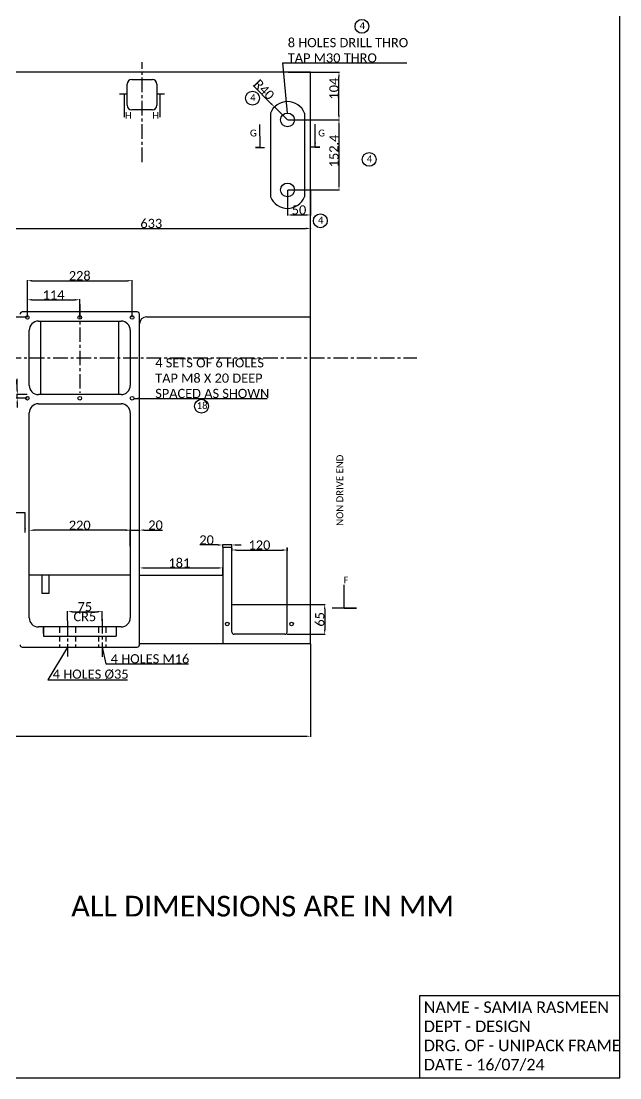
# Model space of a CAD drawing. Header units: millimetres. Extents: x -5330 to 2986, y -1292 to 4589.
# Drawn here: x 1683 to 2986, y -1292 to 1009 of the extents above; entities that cross this region are included whole.
import ezdxf

# ---------------------------------------------------------------- set-up
doc = ezdxf.new("R2010")
doc.units = ezdxf.units.MM
doc.linetypes.add('CENTER', pattern=[50.8, 31.75, -6.35, 6.35, -6.35])
doc.linetypes.add('DASH2', pattern=[19.05, 12.7, -6.35])
for name, color, linetype in [('centre', 5, 'CENTER'), ('dot', 1, 'DASH2'), ('object', 7, 'Continuous')]:
    doc.layers.add(name, color=color, linetype=linetype)
doc.layers.add('dimension', color=2, linetype='Continuous', lineweight=25)
doc.styles.get("Standard").update_dxf_attribs({"font": 'calibril.ttf'})
doc.dimstyles.new('ISO-25', dxfattribs={"dimtxt": 20, "dimasz": 10, "dimexe": 1.25, "dimexo": 0.625, "dimtad": 1, "dimdsep": 46, "dimtxsty": 'Standard', "dimcen": 2.5, "dimclrt": 256, "dimadec": 0, "dimazin": 0, "dimtfac": 1, "dimtmove": 0, "dimatfit": 3, "dimfxl": 1, "dimtfillclr": 256, "dimarcsym": 0})

# ---------------------------------------------------------------- blocks, each defined once
blk = doc.blocks.new('*D98')
at = {"layer": 'Defpoints', "color": 0, "transparency": 16777216}
for p in [(278, -345.9), (2313, -345.9), (2313, -547.9)]:
    blk.add_point(p, dxfattribs=at)
at = {"layer": 'dimension', "color": 0, "lineweight": -2, "transparency": 16777216}
for p, q in [((278, -346.5), (278, -549.2)), ((2313, -346.5), (2313, -549.2)), ((288, -547.9), (2303, -547.9))]:
    blk.add_line(p, q, dxfattribs=at)
at = {"layer": 'dimension', "color": 0, "transparency": 16777216}
for points in [[(288, -546.3), (288, -549.6), (278, -547.9)], [(2303, -549.6), (2303, -546.3), (2313, -547.9)]]:
    blk.add_solid(points, dxfattribs=at)
at = {"layer": 'dimension', "transparency": 16777216, "insert": (1295.5, -537.1), "char_height": 20, "attachment_point": 5}
blk.add_mtext('2035', dxfattribs=at)
blk = doc.blocks.new('*D108')
at = {"layer": 'Defpoints', "color": 0, "transparency": 16777216}
for p in [(1784.5, -296.9), (1859.5, -276.6), (1859.5, -296.9)]:
    blk.add_point(p, dxfattribs=at)
at = {"layer": 'dimension', "color": 0, "lineweight": -2, "transparency": 16777216}
for p, q in [((1784.5, -296.3), (1784.5, -275.4)), ((1859.5, -296.3), (1859.5, -275.4)), ((1794.5, -276.6), (1849.5, -276.6))]:
    blk.add_line(p, q, dxfattribs=at)
at = {"layer": 'dimension', "color": 0, "transparency": 16777216}
for points in [[(1794.5, -275), (1794.5, -278.3), (1784.5, -276.6)], [(1849.5, -278.3), (1849.5, -275), (1859.5, -276.6)]]:
    blk.add_solid(points, dxfattribs=at)
at = {"layer": 'dimension', "transparency": 16777216, "char_height": 20, "attachment_point": 5}
for s, insert in [('75', (1822, -265.9)), ('CR5', (1822, -287.5))]:
    blk.add_mtext(s, dxfattribs=dict(at, insert=insert))
blk = doc.blocks.new('*D109')
at = {"layer": 'Defpoints', "color": 0, "transparency": 16777216}
for p in [(1701, -99.3), (1701, -134.8), (1921, -134.8)]:
    blk.add_point(p, dxfattribs=at)
at = {"layer": 'dimension', "color": 0, "lineweight": -2, "transparency": 16777216}
for p, q in [((1701, -134.1), (1701, -98)), ((1911, -99.3), (1711, -99.3)), ((1921, -134.1), (1921, -98))]:
    blk.add_line(p, q, dxfattribs=at)
at = {"layer": 'dimension', "color": 0, "transparency": 16777216}
for points in [[(1711, -97.6), (1711, -100.9), (1701, -99.3)], [(1911, -100.9), (1911, -97.6), (1921, -99.3)]]:
    blk.add_solid(points, dxfattribs=at)
at = {"layer": 'dimension', "transparency": 16777216, "insert": (1811, -88.4), "char_height": 20, "attachment_point": 5}
blk.add_mtext('220', dxfattribs=at)
blk = doc.blocks.new('*D110')
at = {"layer": 'Defpoints', "color": 0, "transparency": 16777216}
for p in [(1941, -99), (1941, -99), (1921, -120.5)]:
    blk.add_point(p, dxfattribs=at)
at = {"layer": 'dimension', "color": 0, "lineweight": -2, "transparency": 16777216}
for p, q in [((1911, -99), (1901, -99)), ((1921, -119.8), (1921, -97.7)), ((1921, -99), (1941, -99)), ((1941, -98.4), (1941, -97.7)), ((1951, -99), (1991, -99))]:
    blk.add_line(p, q, dxfattribs=at)
at = {"layer": 'dimension', "color": 0, "transparency": 16777216}
for points in [[(1911, -100.6), (1911, -97.3), (1921, -99)], [(1951, -97.3), (1951, -100.6), (1941, -99)]]:
    blk.add_solid(points, dxfattribs=at)
at = {"layer": 'dimension', "transparency": 16777216, "insert": (1976, -88.1), "char_height": 20, "attachment_point": 5}
blk.add_mtext('20', dxfattribs=at)
blk = doc.blocks.new('*D114')
at = {"layer": 'Defpoints', "color": 0, "transparency": 16777216}
for p in [(2122, -181.4), (1941, -197.4), (2122, -197.4)]:
    blk.add_point(p, dxfattribs=at)
at = {"layer": 'dimension', "color": 0, "lineweight": -2, "transparency": 16777216}
for p, q in [((1941, -196.7), (1941, -180.1)), ((1951, -181.4), (2112, -181.4)), ((2122, -196.7), (2122, -180.1))]:
    blk.add_line(p, q, dxfattribs=at)
at = {"layer": 'dimension', "color": 0, "transparency": 16777216}
for points in [[(1951, -179.7), (1951, -183), (1941, -181.4)], [(2112, -183), (2112, -179.7), (2122, -181.4)]]:
    blk.add_solid(points, dxfattribs=at)
at = {"layer": 'dimension', "transparency": 16777216, "insert": (2027.7, -170.5), "char_height": 20, "attachment_point": 5}
blk.add_mtext('181', dxfattribs=at)
blk = doc.blocks.new('*D115')
at = {"layer": 'Defpoints', "color": 0, "transparency": 16777216}
for p in [(2122, -131.4), (2122, -136.8), (2142, -136.8)]:
    blk.add_point(p, dxfattribs=at)
at = {"layer": 'dimension', "color": 0, "lineweight": -2, "transparency": 16777216}
for p, q in [((2112, -131.4), (2072, -131.4)), ((2122, -136.2), (2122, -130.1)), ((2142, -131.4), (2122, -131.4)), ((2142, -136.2), (2142, -130.1)), ((2152, -131.4), (2162, -131.4))]:
    blk.add_line(p, q, dxfattribs=at)
at = {"layer": 'dimension', "color": 0, "transparency": 16777216}
for points in [[(2112, -133), (2112, -129.7), (2122, -131.4)], [(2152, -129.7), (2152, -133), (2142, -131.4)]]:
    blk.add_solid(points, dxfattribs=at)
at = {"layer": 'dimension', "transparency": 16777216, "insert": (2087, -120.5), "char_height": 20, "attachment_point": 5}
blk.add_mtext('20', dxfattribs=at)
blk = doc.blocks.new('*D116')
at = {"layer": 'Defpoints', "color": 0, "transparency": 16777216}
for p in [(2142, -137.9), (2262, -137.9), (2262, -142.4)]:
    blk.add_point(p, dxfattribs=at)
at = {"layer": 'dimension', "color": 0, "lineweight": -2, "transparency": 16777216}
for p, q in [((2142, -138.5), (2142, -143.6)), ((2152, -142.4), (2252, -142.4)), ((2262, -138.5), (2262, -143.6))]:
    blk.add_line(p, q, dxfattribs=at)
at = {"layer": 'dimension', "color": 0, "transparency": 16777216}
for points in [[(2152, -140.7), (2152, -144), (2142, -142.4)], [(2252, -144), (2252, -140.7), (2262, -142.4)]]:
    blk.add_solid(points, dxfattribs=at)
at = {"layer": 'dimension', "transparency": 16777216, "insert": (2202, -131.5), "char_height": 20, "attachment_point": 5}
blk.add_mtext('120', dxfattribs=at)
blk = doc.blocks.new('*D117')
at = {"layer": 'Defpoints', "color": 0, "transparency": 16777216}
for p in [(2262, -260.9), (2262, -325.9), (2344, -325.9)]:
    blk.add_point(p, dxfattribs=at)
at = {"layer": 'dimension', "color": 0, "lineweight": -2, "transparency": 16777216}
for p, q in [((2262.6, -260.9), (2345.2, -260.9)), ((2344, -270.9), (2344, -315.9)), ((2262.6, -325.9), (2345.2, -325.9))]:
    blk.add_line(p, q, dxfattribs=at)
at = {"layer": 'dimension', "color": 0, "transparency": 16777216}
for points in [[(2345.6, -270.9), (2342.3, -270.9), (2344, -260.9)], [(2342.3, -315.9), (2345.6, -315.9), (2344, -325.9)]]:
    blk.add_solid(points, dxfattribs=at)
at = {"layer": 'dimension', "transparency": 16777216, "insert": (2333.2, -293.4), "char_height": 20, "attachment_point": 5, "rotation": 90}
blk.add_mtext('65', dxfattribs=at)
blk = doc.blocks.new('*D118')
at = {"layer": 'Defpoints', "color": 0, "transparency": 16777216}
for p in [(1811, 402.6), (1697, 364.1), (1811, 364.1)]:
    blk.add_point(p, dxfattribs=at)
at = {"layer": 'dimension', "color": 0, "lineweight": -2, "transparency": 16777216}
for p, q in [((1697, 364.7), (1697, 403.8)), ((1707, 402.6), (1801, 402.6)), ((1811, 364.7), (1811, 403.8))]:
    blk.add_line(p, q, dxfattribs=at)
at = {"layer": 'dimension', "color": 0, "transparency": 16777216}
for points in [[(1707, 404.2), (1707, 400.9), (1697, 402.6)], [(1801, 400.9), (1801, 404.2), (1811, 402.6)]]:
    blk.add_solid(points, dxfattribs=at)
at = {"layer": 'dimension', "transparency": 16777216, "insert": (1754, 413.2), "char_height": 20, "attachment_point": 5}
blk.add_mtext('114', dxfattribs=at)
blk = doc.blocks.new('*D119')
at = {"layer": 'Defpoints', "color": 0, "transparency": 16777216}
for p in [(1925, 444.1), (1697, 364.1), (1925, 364.1)]:
    blk.add_point(p, dxfattribs=at)
at = {"layer": 'dimension', "color": 0, "lineweight": -2, "transparency": 16777216}
for p, q in [((1697, 364.7), (1697, 445.3)), ((1707, 444.1), (1915, 444.1)), ((1925, 364.7), (1925, 445.3))]:
    blk.add_line(p, q, dxfattribs=at)
at = {"layer": 'dimension', "color": 0, "transparency": 16777216}
for points in [[(1707, 445.7), (1707, 442.4), (1697, 444.1)], [(1915, 442.4), (1915, 445.7), (1925, 444.1)]]:
    blk.add_solid(points, dxfattribs=at)
at = {"layer": 'dimension', "transparency": 16777216, "insert": (1811, 454.9), "char_height": 20, "attachment_point": 5}
blk.add_mtext('228', dxfattribs=at)
blk = doc.blocks.new('*D120')
at = {"layer": 'Defpoints', "color": 0, "transparency": 16777216}
for p in [(1675, 196.1), (1697, 196.1), (1697, 188.1)]:
    blk.add_point(p, dxfattribs=at)
at = {"layer": 'dimension', "color": 0, "lineweight": -2, "transparency": 16777216}
for p, q in [((1675, 206.1), (1675, 230.4)), ((1696.4, 196.1), (1673.7, 196.1)), ((1696.4, 188.1), (1673.7, 188.1)), ((1675, 188.1), (1675, 196.1)), ((1675, 178.1), (1675, 168.1))]:
    blk.add_line(p, q, dxfattribs=at)
at = {"layer": 'dimension', "color": 0, "transparency": 16777216}
for points in [[(1673.3, 206.1), (1676.6, 206.1), (1675, 196.1)], [(1676.6, 178.1), (1673.3, 178.1), (1675, 188.1)]]:
    blk.add_solid(points, dxfattribs=at)
at = {"layer": 'dimension', "transparency": 16777216, "insert": (1664.1, 223.2), "char_height": 20, "attachment_point": 5, "rotation": 90}
blk.add_mtext('8', dxfattribs=at)
blk = doc.blocks.new('*D121')
at = {"layer": 'Defpoints', "color": 0, "transparency": 16777216}
for p in [(1697, 364.7), (1647, 188.1), (1697, 188.1)]:
    blk.add_point(p, dxfattribs=at)
at = {"layer": 'dimension', "color": 0, "lineweight": -2, "transparency": 16777216}
for p, q in [((1696.4, 364.7), (1645.7, 364.7)), ((1647, 354.7), (1647, 198.1)), ((1696.4, 188.1), (1645.7, 188.1))]:
    blk.add_line(p, q, dxfattribs=at)
at = {"layer": 'dimension', "color": 0, "transparency": 16777216}
for points in [[(1648.6, 354.7), (1645.3, 354.7), (1647, 364.7)], [(1645.3, 198.1), (1648.6, 198.1), (1647, 188.1)]]:
    blk.add_solid(points, dxfattribs=at)
at = {"layer": 'dimension', "transparency": 16777216, "insert": (1636.2, 276.4), "char_height": 20, "attachment_point": 5, "rotation": 90}
blk.add_mtext('176', dxfattribs=at)
blk = doc.blocks.new('*D136')
at = {"layer": 'Defpoints', "color": 0, "transparency": 16777216}
for p in [(1620.3, 558.1), (2313, 558.1), (2313, 557.9)]:
    blk.add_point(p, dxfattribs=at)
at = {"layer": 'dimension', "color": 0, "lineweight": -2, "transparency": 16777216}
for p, q in [((1620.3, 557.5), (1620.3, 556.7)), ((1630.3, 557.9), (2303, 557.9)), ((2313, 557.5), (2313, 556.7))]:
    blk.add_line(p, q, dxfattribs=at)
at = {"layer": 'dimension', "color": 0, "transparency": 16777216}
for points in [[(1630.3, 559.6), (1630.3, 556.2), (1620.3, 557.9)], [(2303, 556.2), (2303, 559.6), (2313, 557.9)]]:
    blk.add_solid(points, dxfattribs=at)
at = {"layer": 'dimension', "transparency": 16777216, "insert": (1966.6, 568.7), "char_height": 20, "attachment_point": 5}
blk.add_mtext('633', dxfattribs=at)
blk = doc.blocks.new('*D139')
at = {"layer": 'Defpoints', "color": 0, "transparency": 16777216}
for p in [(2234.7, 822.4), (2263, 794.1)]:
    blk.add_point(p, dxfattribs=at)
at = {"layer": 'dimension', "color": 0, "lineweight": -2, "transparency": 16777216}
for p, q in [((2227.6, 829.4), (2188.1, 868.9)), ((2263, 794.1), (2234.7, 822.4))]:
    blk.add_line(p, q, dxfattribs=at)
at = {"layer": 'dimension', "color": 0, "transparency": 16777216}
blk.add_solid([(2226.4, 828.3), (2228.8, 830.6), (2234.7, 822.4)], dxfattribs=at)
at = {"layer": 'dimension', "transparency": 16777216, "insert": (2212, 860.4), "char_height": 20, "attachment_point": 5, "rotation": 315}
blk.add_mtext('R40', dxfattribs=at)
blk = doc.blocks.new('*D140')
at = {"layer": 'Defpoints', "color": 0, "transparency": 16777216}
for p in [(2263, 794.1), (2263, 641.7), (2375, 641.7)]:
    blk.add_point(p, dxfattribs=at)
at = {"layer": 'dimension', "color": 0, "lineweight": -2, "transparency": 16777216}
for p, q in [((2263.6, 794.1), (2376.2, 794.1)), ((2375, 784.1), (2375, 651.7)), ((2263.6, 641.7), (2376.2, 641.7))]:
    blk.add_line(p, q, dxfattribs=at)
at = {"layer": 'dimension', "color": 0, "transparency": 16777216}
for points in [[(2376.6, 784.1), (2373.3, 784.1), (2375, 794.1)], [(2373.3, 651.7), (2376.6, 651.7), (2375, 641.7)]]:
    blk.add_solid(points, dxfattribs=at)
at = {"layer": 'dimension', "transparency": 16777216, "insert": (2364.1, 726.6), "char_height": 20, "attachment_point": 5, "rotation": 90}
blk.add_mtext('152.4', dxfattribs=at)
blk = doc.blocks.new('*D141')
at = {"layer": 'Defpoints', "color": 0, "transparency": 16777216}
for p in [(2263.6, 898.1), (2375, 898.1), (2263.6, 794.1)]:
    blk.add_point(p, dxfattribs=at)
at = {"layer": 'dimension', "color": 0, "lineweight": -2, "transparency": 16777216}
for p, q in [((2264.2, 898.1), (2376.2, 898.1)), ((2375, 804.1), (2375, 888.1)), ((2264.2, 794.1), (2376.2, 794.1))]:
    blk.add_line(p, q, dxfattribs=at)
at = {"layer": 'dimension', "color": 0, "transparency": 16777216}
for points in [[(2376.6, 888.1), (2373.3, 888.1), (2375, 898.1)], [(2373.3, 804.1), (2376.6, 804.1), (2375, 794.1)]]:
    blk.add_solid(points, dxfattribs=at)
at = {"layer": 'dimension', "transparency": 16777216, "insert": (2364.1, 862.3), "char_height": 20, "attachment_point": 5, "rotation": 90}
blk.add_mtext('104', dxfattribs=at)
blk = doc.blocks.new('*D142')
at = {"layer": 'Defpoints', "color": 0, "transparency": 16777216}
for p in [(2263, 641.7), (2313, 641.7), (2313, 587.2)]:
    blk.add_point(p, dxfattribs=at)
at = {"layer": 'dimension', "color": 0, "lineweight": -2, "transparency": 16777216}
for p, q in [((2263, 641.1), (2263, 586)), ((2313, 641.1), (2313, 586)), ((2273, 587.2), (2303, 587.2))]:
    blk.add_line(p, q, dxfattribs=at)
at = {"layer": 'dimension', "color": 0, "transparency": 16777216}
for points in [[(2273, 588.9), (2273, 585.6), (2263, 587.2)], [(2303, 585.6), (2303, 588.9), (2313, 587.2)]]:
    blk.add_solid(points, dxfattribs=at)
at = {"layer": 'dimension', "transparency": 16777216, "insert": (2288, 598.1), "char_height": 20, "attachment_point": 5}
blk.add_mtext('50', dxfattribs=at)

msp = doc.modelspace()

# ---------------------------------------------------------------- linework, layer by layer
at = {"layer": 'centre'}
for p, q in [((1946.477, 702.08), (1946.477, 920.08)), ((1810.977, 393.243), (1810.977, 200.137)), ((76.775, 276.08), (2544.223, 276.08)), ((1784.477, -296.879), (1784.477, -373.931)), ((1859.477, -292.65), (1859.477, -375.444))]:
    msp.add_line(p, q, dxfattribs=at)
at = {"layer": 'dimension'}
for p, q in [((2986.11, -1291.764), (2986.11, 4588.836)), ((1897.753, 850.978), (1913.977, 850.978)), ((1978.977, 850.978), (1985.2, 850.978)), ((1985.2, 850.978), (1995.2, 850.978)), ((2203.301, 733.903), (2193.301, 733.903)), ((2193.301, 733.903), (2213.301, 733.903)), ((2333.313, 734.565), (2313.313, 734.565)), ((2323.313, 734.565), (2333.313, 734.565)), ((2412.785, -268.746), (2360.532, -268.746)), ((2386.053, -268.746), (2412.785, -268.746)), ((1731.835, -324.062), (1731.835, -309.92)), ((2986.11, -1113.085), (2550.444, -1113.085)), ((2550.444, -1113.085), (2550.444, -1291.764)), ((-5329.89, -1291.764), (2986.11, -1291.764))]:
    msp.add_line(p, q, dxfattribs=at)
for centre in [(2424.95, 997.99), (2186.929, 841.478), (2440.766, 708.219), (2334.462, 574.617), (2075.879, 170.773)]:
    msp.add_circle(centre, 15.039, dxfattribs=at)
at = {"layer": 'dot'}
for p, q in [((1766.977, -309.92), (1766.977, -353.92)), ((1801.977, -309.92), (1801.977, -353.92)), ((1851.477, -309.92), (1851.477, -353.92)), ((1867.477, -309.92), (1867.477, -353.92))]:
    msp.add_line(p, q, dxfattribs=at)
at = {"layer": 'object'}
for p, q in [((2312.977, 898.08), (277.977, 898.08)), ((2312.977, 276.08), (2312.977, 898.08)), ((1923.977, 882.08), (1968.977, 882.08)), ((1913.977, 826.08), (1913.977, 872.08)), ((1978.977, 872.08), (1978.977, 826.08)), ((1968.977, 816.08), (1923.977, 816.08)), ((2225.977, 809.279), (2225.977, 626.481)), ((2299.977, 809.279), (2299.977, 626.481)), ((1935.977, 376.08), (1685.977, 376.08)), ((1940.977, -348.92), (1940.977, 371.08)), ((1720.977, 356.08), (1900.977, 356.08)), ((1725.977, 196.08), (1725.977, 356.08)), ((1895.977, 196.08), (1895.977, 356.08)), ((1955.977, 365.364), (2312.977, 365.364)), ((1700.977, 216.08), (1700.977, 336.08)), ((1920.977, 336.08), (1920.977, 216.08)), ((2312.977, -345.92), (2312.977, 276.08)), ((1900.977, 196.08), (1720.977, 196.08)), ((1720.977, 176.08), (1900.977, 176.08)), ((1700.977, -289.92), (1700.977, 156.08)), ((1920.977, 156.08), (1920.977, -289.92)), ((2141.977, -136.814), (2121.977, -136.814)), ((2121.977, -136.814), (2121.977, -345.92)), ((2141.977, -320.92), (2141.977, -136.814)), ((2261.977, -320.92), (2261.977, -136.814)), ((1700.977, -196.5), (1920.977, -196.5)), ((1728.156, -196.5), (1728.156, -236.5)), ((1744.156, -236.5), (1744.156, -196.5)), ((1940.977, -197.371), (2121.977, -197.371)), ((1728.156, -236.5), (1744.156, -236.5)), ((2141.977, -260.92), (2261.977, -260.92)), ((1900.977, -309.92), (1720.977, -309.92)), ((1731.835, -309.92), (1731.835, -329.92)), ((1890.119, -309.92), (1890.119, -329.92)), ((1731.835, -329.92), (1890.119, -329.92)), ((2161.977, -325.92), (2146.977, -325.92)), ((2256.977, -325.92), (2161.977, -325.92)), ((1685.977, -353.92), (1935.977, -353.92)), ((1940.977, -345.92), (2312.977, -345.92))]:
    msp.add_line(p, q, dxfattribs=at)
for centre, radius in [((2262.977, 794.08), 15), ((2262.977, 641.68), 15), ((1696.977, 364.08), 4), ((1810.977, 364.08), 4), ((1924.977, 364.08), 4), ((1696.977, 188.08), 4), ((1810.977, 188.08), 4), ((1924.977, 188.08), 4), ((2131.977, -303.42), 4), ((2271.977, -303.42), 4)]:
    msp.add_circle(centre, radius, dxfattribs=at)
for centre, radius, start, end in [((1923.977, 872.08), 10, 90, 180), ((1968.977, 872.08), 10, 0, 90), ((2262.977, 794.08), 40, 22.331645, 157.668355), ((1923.977, 826.08), 10, 180, 270), ((1968.977, 826.08), 10, 270, 0), ((2262.977, 641.68), 40, 202.331645, 337.668355), ((1685.977, 371.08), 5, 90, 180), ((1935.977, 371.08), 5, 0, 90), ((1720.977, 336.08), 20, 90, 180), ((1900.977, 336.08), 20, 0, 90), ((1955.977, 350.364), 15, 90, 180), ((1720.977, 216.08), 20, 180, 270), ((1900.977, 216.08), 20, 270, 0), ((1720.977, 156.08), 20, 90, 180), ((1900.977, 156.08), 20, 0, 90), ((1720.977, -289.92), 20, 180, 270), ((1900.977, -289.92), 20, 270, 0), ((2146.977, -320.92), 5, 180, 270), ((2256.977, -320.92), 5, 270, 0), ((1685.977, -348.92), 5, 180, 270), ((1935.977, -348.92), 5, 270, 0)]:
    msp.add_arc(centre, radius, start, end, dxfattribs=at)

# ---------------------------------------------------------------- texts
at = {"layer": 'dimension'}
for s, insert, char_height, width, attachment_point in [('{ 4}', (2414.529, 1006.982), 15, 21.33515, 1), ('{ 4}', (2176.509, 850.47), 15, 21.33515, 1), ('{H}', (1923.95, 811.792), 15, 14.89046, 3), ('{H}', (1969.004, 811.792), 15, 14.89046, 1), ('{G}', (2196.116, 773.184), 15, 42.85904, 3), ('{G}', (2329.838, 773.184), 15, 42.85904, 1), ('{ 4}', (2430.345, 717.211), 15, 21.33515, 1), ('{ 4}', (2324.041, 583.609), 15, 21.33515, 1), ('{18}', (2065.458, 179.765), 15, 21.33515, 1), ('{F}', (2384.837, -200.103), 15, 42.85904, 1), ('ALL DIMENSIONS ARE IN MM', (1792.358, -895.376), 45, 2140.53577, 1), ('NAME - SAMIA RASMEEN\\PDEPT - DESIGN\\PDRG. OF - UNIPACK FRAME\\PDATE - 16/07/24', (2559.689, -1125.321), 25, 1971.29612, 1)]:
    msp.add_mtext(s, dxfattribs=dict(at, insert=insert, char_height=char_height, width=width, attachment_point=attachment_point))
at = {"layer": 'dimension', "char_height": 20, "attachment_point": 7}
for s, insert in [('8 HOLES DRILL THRO\\PTAP M30 THRO', (2263.602, 918.979)), ('4 SETS OF 6 HOLES\\PTAP M8 X 20 DEEP\\PSPACED AS SHOWN', (1975.248, 188.375)), ('4 HOLES M16', (1878.417, -389.467)), ('{4 HOLES %%C35}', (1752.289, -424.162))]:
    msp.add_mtext(s, dxfattribs=dict(at, insert=insert))
at = {"layer": 'dimension', "insert": (2369.289, -89.58), "char_height": 15, "width": 511.15812, "attachment_point": 1, "rotation": 90}
msp.add_mtext('{NON DRIVE END}', dxfattribs=at)

# ---------------------------------------------------------------- dimensions: what is measured, and where the dimension line sits
at = {"layer": 'dimension'}
for base, p1, p2, angle, picture, middle, dimtype in [((2374.977, 898.08), (2263.602, 794.08), (2263.602, 898.08), 90, '*D141', (2374.977, 862.343), 160), ((2374.977, 641.68), (2262.977, 794.08), (2262.977, 641.68), 90, '*D140', (2374.977, 726.555), 160), ((1700.977, -99.268), (1920.977, -134.754), (1700.977, -134.754), 180, '*D109', (1810.977, -99.268), 160), ((2121.977, -181.371), (1940.977, -197.371), (2121.977, -197.371), 0, '*D114', (2027.651, -181.371), 161)]:
    dim = msp.add_linear_dim(base=base, p1=p1, p2=p2, angle=angle, dimstyle='ISO-25', dxfattribs=at)
    dim.commit()
    dim.dimension.update_dxf_attribs({"geometry": picture, "text_midpoint": middle, "dimtype": dimtype})
dim = msp.add_radius_dim(center=(2262.977, 794.08), mpoint=(2234.693, 822.364), dimstyle='ISO-25', dxfattribs=at)
dim.commit()
dim.dimension.update_dxf_attribs({"geometry": '*D139', "text_midpoint": (2204.347, 852.71), "dimtype": 164})
for base, p1, p2, picture, middle in [((2312.977, 587.218), (2262.977, 641.68), (2312.977, 641.68), '*D142', (2287.977, 598.053)), ((1924.977, 444.08), (1696.977, 364.08), (1924.977, 364.08), '*D119', (1810.977, 454.915)), ((1810.977, 402.555), (1696.977, 364.08), (1810.977, 364.08), '*D118', (1753.977, 413.24)), ((2261.977, -142.369), (2141.977, -137.879), (2261.977, -137.879), '*D116', (2201.977, -131.534)), ((2312.977, -547.92), (277.977, -345.92), (2312.977, -345.92), '*D98', (1295.477, -537.085))]:
    dim = msp.add_linear_dim(base=base, p1=p1, p2=p2, dimstyle='ISO-25', dxfattribs=at)
    dim.commit()
    dim.dimension.update_dxf_attribs({"geometry": picture, "text_midpoint": middle})
dim = msp.add_linear_dim(base=(2312.977, 557.909), p1=(1620.28, 558.08), p2=(2312.977, 558.08), text='633', dimstyle='ISO-25', dxfattribs=at)
dim.commit()
dim.dimension.update_dxf_attribs({"geometry": '*D136', "text_midpoint": (1966.629, 568.744)})
dim = msp.add_linear_dim(base=(1646.977, 188.08), p1=(1696.977, 364.705), p2=(1696.977, 188.08), angle=90, text='176', dimstyle='ISO-25', dxfattribs=at)
dim.commit()
dim.dimension.update_dxf_attribs({"geometry": '*D121', "text_midpoint": (1636.152, 276.393)})
for base, p1, p2, angle, picture, middle in [((1674.977, 196.08), (1696.977, 188.08), (1696.977, 196.08), 90, '*D120', (1664.142, 223.235)), ((1940.977, -98.982), (1920.977, -120.456), (1940.977, -98.982), 180, '*D110', (1975.982, -88.147)), ((2343.977, -325.92), (2261.977, -260.92), (2261.977, -325.92), 90, '*D117', (2333.152, -293.42))]:
    dim = msp.add_linear_dim(base=base, p1=p1, p2=p2, angle=angle, dimstyle='ISO-25', dxfattribs=at)
    dim.commit()
    dim.dimension.update_dxf_attribs({"geometry": picture, "text_midpoint": middle})
dim = msp.add_aligned_dim(p1=(2141.977, -136.814), p2=(2121.977, -136.814), distance=-5.451, dimstyle='ISO-25', dxfattribs=at)
dim.commit()
dim.dimension.update_dxf_attribs({"geometry": '*D115', "text_midpoint": (2086.972, -120.529)})
dim = msp.add_linear_dim(base=(1859.477, -276.65), p1=(1784.477, -296.879), p2=(1859.477, -296.879), angle=180, dimstyle='ISO-25', override={"dimpost": '<>\\XCR5'}, dxfattribs=at)
dim.commit()
dim.dimension.update_dxf_attribs({"geometry": '*D108', "text_midpoint": (1821.977, -265.895)})

# ---------------------------------------------------------------- leaders
at = {"layer": 'dimension', "annotation_type": 0, "has_hookline": 1}
for points, hookline_direction, text_width in [([(2262.977, 809.08), (2252.977, 918.354), (2262.977, 918.354)], 0, 259.308), ([(1928.963, 187.75), (1974.623, 187.75)], 0, 243.831), ([(1692.345, -104.227), (1692.345, -61.033), (1663.729, -61.355)], 1, 28.754), ([(1784.477, -353.92), (1741.664, -424.787), (1751.664, -424.787)], 0, 162.846), ([(1859.477, -353.92), (1867.792, -390.092), (1877.792, -390.092)], 0, 169.523)]:
    msp.add_leader(points, dimstyle='ISO-25', dxfattribs=dict(at, hookline_direction=hookline_direction, text_width=text_width))
at = {"layer": 'dimension'}
for points in [[(1907.753, 850.978), (1907.753, 800.559)], [(1985.2, 850.978), (1985.2, 800.559)], [(2203.301, 733.903), (2202.745, 784.319)], [(2323.313, 734.565), (2323.313, 784.983)], [(2386.053, -268.746), (2386.053, -218.328)]]:
    msp.add_leader(points, dimstyle='ISO-25', dxfattribs=at)

doc.saveas('drawing.dxf')
